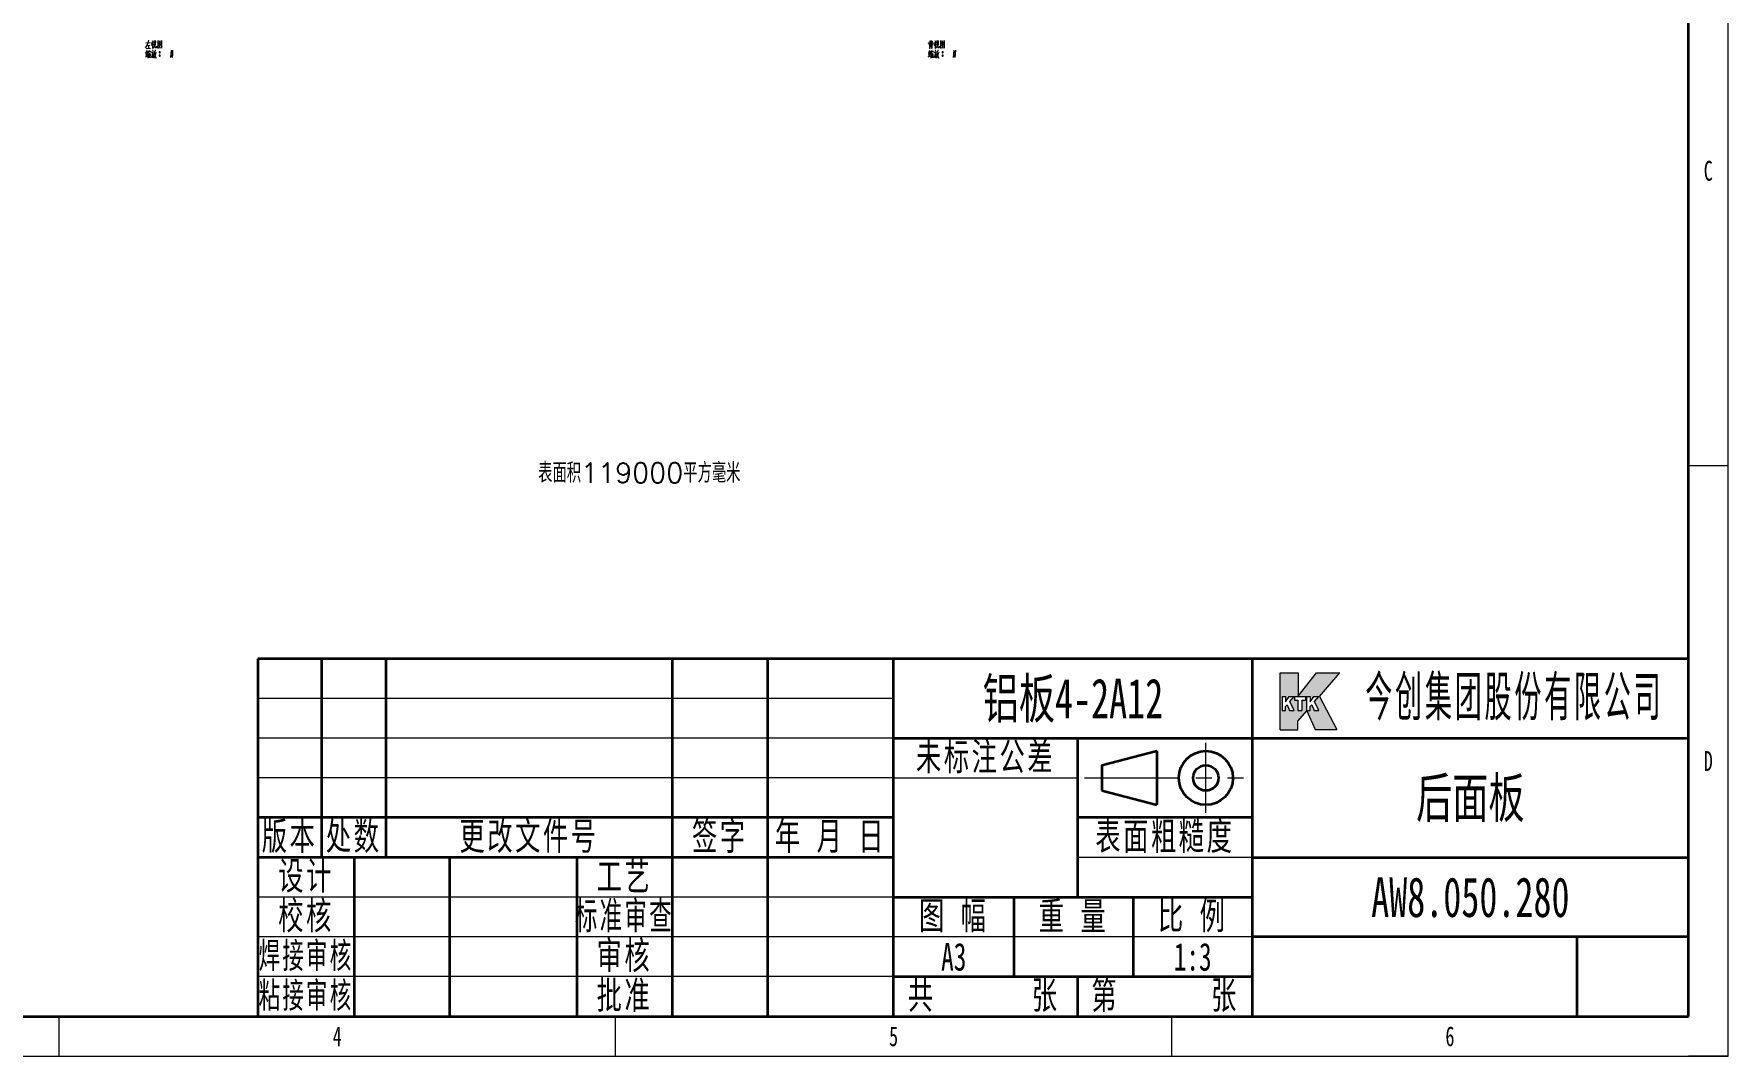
# Model space of a CAD drawing. Header units: millimetres. Extents: x -631 to 3210, y -446 to 2288.
# Drawn here: x 2570 to 3210, y 476 to 861 of the extents above; entities that cross this region are included whole.
import ezdxf
from ezdxf.enums import TextEntityAlignment as Align

# ---------------------------------------------------------------- set-up
doc = ezdxf.new("R2010")
doc.units = ezdxf.units.MM
doc.linetypes.add('点画线', pattern=[18, 12, -2, 2, -2])
doc.layers.get('0').update_dxf_attribs({"lineweight": 18})
for name, color, linetype, lineweight in [('中心线层', 1, '点画线', 18), ('尺寸线层', 3, 'Continuous', 18), ('文本层', 3, 'Continuous', 18), ('粗实线层', 7, 'Continuous', 35), ('细实线层', 7, 'Continuous', 18), ('细线0层', 255, 'Continuous', 18)]:
    doc.layers.add(name, color=color, linetype=linetype, lineweight=lineweight)
doc.styles.add('_CAXA_TXTSTYLE_OVERRID_1', font='', dxfattribs={"width": 0.667, "height": 3.5})
doc.styles.get("Standard").update_dxf_attribs({"font": 'txt.shx', "bigfont": 'gbcbig.shx'})
doc.styles.add('标准', font='', dxfattribs={"width": 0.667})
doc.styles.get('_CAXA_TXTSTYLE_OVERRID_1').set_extended_font_data('仿宋')
doc.styles.get('标准').set_extended_font_data('宋体')

# ---------------------------------------------------------------- blocks, each defined once
blk = doc.blocks.new('*X2')
at = {"layer": '粗实线层'}
for p, q in [((205, -143.5), (205, 143.5)), ((-185, -143.5), (205, -143.5))]:
    blk.add_line(p, q, dxfattribs=at)
at = {"layer": '细实线层'}
for p, q in [((210, -148.5), (210, 148.5)), ((210, -74.25), (205, -74.25)), ((0, -148.5), (0, -143.5)), ((70, -148.5), (70, -143.5)), ((140, -148.5), (140, -143.5)), ((210, -148.5), (210, -143.5)), ((-210, -148.5), (210, -148.5)), ((210, -148.5), (205, -148.5))]:
    blk.add_line(p, q, dxfattribs=at)
at = {"layer": '尺寸线层', "style": '标准'}
for tag, height, width, p in [('T1', 2.5, 0.667, (-175, 146)), ('T2', 2.5, 0.667, (-105, 146)), ('T3', 2.5, 0.667, (-35, 146)), ('T4', 2.5, 0.667, (35, 146)), ('T5', 2.5, 0.667, (105, 146)), ('T6', 2.5, 0.667, (175, 146)), ('R1', 2.5, 0.667, (207.5, 111.38)), ('SQE', 3.5, 0.667, (-188.18, 80.99)), ('试制车间', 3.5, 0.28375, (-188.18, 73.99)), ('涂装车间（装配）', 3.5, 0.147264, (-188.18, 66.99)), ('涂装车间（涂装）', 3.5, 0.147264, (-188.18, 59.99)), ('国际内装车间', 3.5, 0.189302, (-188.18, 52.99)), ('地铁复合车间', 3.5, 0.186278, (-188.18, 46.02)), ('屏蔽门车间', 3.5, 0.225254, (-188.18, 39.14)), ('R2', 2.5, 0.667, (207.5, 37.12)), ('电器车间', 3.5, 0.292284, (-188.18, 32.21)), ('玻璃钢车间', 3.5, 0.225603, (-188.18, 25.29)), ('城轨内装车间', 3.5, 0.186278, (-188.18, 18.29)), ('不锈钢箱体车间', 3.5, 0.15932, (-188.18, 11.29)), ('门系统总装车间', 3.5, 0.161527, (-188.18, 4.29)), ('座椅厨房车间', 3.5, 0.186516, (-188.18, -2.71)), ('碳钢车间', 3.5, 0.28375, (-188.18, -9.71)), ('铝不锈钢车间', 3.5, 0.186397, (-188.18, -16.71)), ('风挡车间', 3.5, 0.284026, (-188.18, -23.71)), ('风道车间', 3.5, 0.284026, (-188.18, -30.71)), ('动车内装车间', 3.5, 0.186397, (-188.18, -37.71)), ('R3', 2.5, 0.667, (207.5, -37.12)), ('采购部', 3.5, 0.378308, (-188.18, -44.71)), ('检修服务部', 3.5, 0.223014, (-188.18, -51.71)), ('品管部', 3.5, 0.389426, (-188.18, -58.71)), ('生产保障部', 3.5, 0.223356, (-188.18, -65.71)), ('工业化部', 3.5, 0.281557, (-188.18, -72.71)), ('研发部', 3.5, 0.3788, (-188.18, -79.71)), ('旧底图总号', 3, 0.667, (-197.5, -100.5)), ('R4', 2.5, 0.667, (207.5, -111.38)), ('底图总号', 3, 0.667, (-197.5, -113.5)), ('签字', 3, 0.667, (-197.5, -126.5)), ('日期', 3, 0.667, (-197.5, -139.5)), ('B1', 2.5, 0.667, (-175, -146)), ('B2', 2.5, 0.667, (-105, -146)), ('B3', 2.5, 0.667, (-35, -146)), ('B4', 2.5, 0.667, (35, -146)), ('B5', 2.5, 0.667, (105, -146)), ('B6', 2.5, 0.667, (175, -146))]:
    blk.add_attdef(tag, text='', height=height, dxfattribs=dict(at, width=width)).set_placement(p, align=Align.MIDDLE_CENTER)
at = {"layer": '尺寸线层', "style": '标准', "width": 0.667}
blk.add_attdef('图号', text='', height=5.33, rotation=180, dxfattribs=at).set_placement((-160, 138.5), align=Align.MIDDLE_CENTER)
blk = doc.blocks.new('*X3')
at = {"layer": '粗实线层'}
h = blk.add_hatch(color=150, dxfattribs=at)
h.paths.add_polyline_path([(-51.35, 36.06), (-51.35, 40.67), (-51.35, 43.23), (-49.09, 43.23), (-49.09, 40.29), (-46.81, 43.23), (-43.85, 43.23), (-46.43, 40.25), (-44.22, 36.08), (-46.97, 36.08), (-48.02, 38.42), (-49.13, 37.14), (-49.13, 36.06)], flags=0)
h.paths.add_polyline_path([(-50.68, 39.59), (-50.67, 39.61), (-50.23, 40.23), (-49.58, 40.23), (-50.13, 39.6), (-49.61, 38.49), (-50.17, 38.49), (-50.49, 39.18), (-50.68, 38.97), (-50.68, 38.49), (-51.13, 38.49), (-51.13, 39.61), (-51.13, 40.23), (-50.68, 40.23), (-50.68, 39.61)], flags=0)
h.paths.add_polyline_path([(-49.12, 38.49), (-49.12, 39.61), (-49.12, 39.76), (-49.55, 39.76), (-49.55, 40.23), (-48.19, 40.23), (-48.19, 39.76), (-48.65, 39.76), (-48.65, 38.49)], flags=0)
h.paths.add_polyline_path([(-48.03, 38.49), (-48.03, 39.53), (-48.03, 40.23), (-47.58, 40.23), (-47.58, 39.59), (-47.13, 40.23), (-46.48, 40.23), (-47.03, 39.6), (-46.51, 38.49), (-47.07, 38.49), (-47.39, 39.18), (-47.58, 38.97), (-47.58, 38.49)], flags=0)
at = {"layer": '中心线层'}
for p, q in [((-60.71, 25.6), (-60.71, 34.4)), ((-75.97, 30), (-55.97, 30))]:
    blk.add_line(p, q, dxfattribs=at)
at = {"layer": '尺寸线层'}
for p, q in [((-100, 40), (-180, 40)), ((-100, 35), (-180, 35)), ((-100, 30), (-180, 30)), ((-100, 15), (-180, 15)), ((-54.87, 10), (-180, 10)), ((-100, 5), (-180, 5))]:
    blk.add_line(p, q, dxfattribs=at)
at = {"layer": '文本层', "color": 150}
for p, q in [((-51.35, 36.06), (-51.35, 43.23)), ((-51.35, 43.23), (-49.09, 43.23)), ((-49.09, 43.23), (-49.09, 40.29)), ((-49.09, 40.29), (-46.81, 43.23)), ((-46.81, 43.23), (-43.85, 43.23)), ((-46.43, 40.25), (-43.85, 43.23)), ((-51.13, 40.23), (-51.13, 38.49)), ((-51.13, 40.23), (-50.68, 40.23)), ((-51.13, 38.49), (-50.68, 38.49)), ((-50.68, 40.23), (-50.68, 39.59)), ((-50.68, 39.59), (-50.23, 40.23)), ((-50.68, 38.97), (-50.49, 39.18)), ((-50.68, 38.49), (-50.68, 38.97)), ((-50.49, 39.18), (-50.17, 38.49)), ((-50.23, 40.23), (-49.58, 40.23)), ((-50.17, 38.49), (-49.61, 38.49)), ((-50.13, 39.6), (-49.58, 40.23)), ((-49.61, 38.49), (-50.13, 39.6)), ((-49.55, 40.23), (-48.19, 40.23)), ((-49.55, 40.23), (-49.55, 39.76)), ((-49.55, 39.76), (-49.12, 39.76)), ((-49.13, 37.14), (-48.02, 38.42)), ((-49.12, 39.76), (-49.12, 38.49)), ((-49.12, 38.49), (-48.65, 38.49)), ((-48.65, 39.76), (-48.19, 39.76)), ((-48.65, 39.76), (-48.65, 38.49)), ((-48.19, 40.23), (-48.19, 39.76)), ((-48.03, 40.23), (-48.03, 38.49)), ((-48.03, 40.23), (-47.58, 40.23)), ((-48.03, 38.49), (-47.58, 38.49)), ((-48.02, 38.42), (-46.97, 36.08)), ((-47.58, 40.23), (-47.58, 39.59)), ((-47.58, 39.59), (-47.13, 40.23)), ((-47.58, 38.97), (-47.39, 39.18)), ((-47.58, 38.49), (-47.58, 38.97)), ((-47.39, 39.18), (-47.07, 38.49)), ((-47.13, 40.23), (-46.48, 40.23)), ((-47.07, 38.49), (-46.51, 38.49)), ((-47.03, 39.6), (-46.48, 40.23)), ((-46.51, 38.49), (-47.03, 39.6)), ((-46.43, 40.25), (-44.22, 36.08)), ((-49.13, 36.06), (-49.13, 37.14)), ((-51.35, 36.06), (-49.13, 36.06)), ((-46.97, 36.08), (-44.22, 36.08))]:
    blk.add_line(p, q, dxfattribs=at)
at = {"layer": '文本层'}
blk.add_line((-49.13, 36.06), (-49.13, 36.06), dxfattribs=at)
at = {"layer": '粗实线层'}
for p, q in [((-180, 45), (-180, 0)), ((0, 45), (-180, 45)), ((-172, 45), (-172, 20)), ((-163.87, 45), (-163.87, 20)), ((-127.87, 45), (-127.87, 0)), ((-115.87, 45), (-115.87, 0)), ((-100, 0), (-100, 45)), ((-54.87, 45), (-54.87, 0)), ((0, 0), (0, 45)), ((-100, 35), (0, 35)), ((-76.87, 35), (-76.87, 15)), ((-73.79, 31.6), (-66.89, 33.4)), ((-66.89, 33.4), (-66.89, 26.6)), ((-73.79, 31.6), (-73.79, 28.4)), ((-73.79, 28.4), (-66.89, 26.6)), ((-100, 25), (-180, 25)), ((-54.87, 25), (-76.87, 25)), ((-100, 20), (-180, 20)), ((-167.87, 20), (-167.87, 0)), ((-155.87, 20), (-155.87, 0)), ((-139.87, 20), (-139.87, 0)), ((-54.87, 20), (0, 20)), ((-100, 15), (-54.87, 15)), ((-84.87, 15), (-84.87, 5)), ((-69.87, 15), (-69.87, 5)), ((0, 10), (-54.87, 10)), ((-14.04, 10), (-14.04, 0)), ((-100, 5), (-54.87, 5)), ((-76.87, 5), (-76.87, 0)), ((-180, 0), (0, 0))]:
    blk.add_line(p, q, dxfattribs=at)
for radius in [3.4, 1.6]:
    blk.add_circle((-60.71, 30), radius, dxfattribs=at)
at = {"layer": '细线0层'}
for p, q in [((-100, 30), (-76.87, 30)), ((-54.87, 20), (-76.87, 20))]:
    blk.add_line(p, q, dxfattribs=at)
at = {"layer": '尺寸线层', "attachment_point": 5}
for s, insert, char_height, width, style in [('\\T1.1;{\\W0.5;\\C150;今创集团股份有限公司}', (-21.9, 40), 5, 42.792, '_CAXA_TXTSTYLE_OVERRID_1'), ('\\T1.1;\\H0.929172x;\\W0.610078;焊接审核', (-173.93, 7.5), 3.5, 18.4107, '标准')]:
    blk.add_mtext(s, dxfattribs=dict(at, insert=insert, char_height=char_height, width=width, style=style))
at = {"layer": '尺寸线层', "char_height": 3.5, "attachment_point": 5, "style": '标准'}
for s, insert, width, line_spacing_factor in [('\\T1.1;\\W0.667;未标注公差', (-88.43, 32.5), 38.5655, 0.921667), ('\\T1.1;\\W0.667;版本', (-176, 22.5), 13.336, 0.921667), ('\\T1.1;\\W0.667;更改文件号', (-145.87, 22.5), 60.012, 0.917778), ('\\T1.1;\\W0.667;签字', (-121.87, 22.5), 20.004, 0.921667), ('\\T1.1;\\W0.667;年 月 日', (-107.93, 22.5), 26.4475, 0.921667), ('\\T1.1;\\W0.667;表面粗糙度', (-65.87, 22.5), 36.674, 0.921667), ('\\T1.1;\\W0.667;设计', (-173.93, 17.5), 20.2285, 0.886667), ('\\T1.1;\\W0.667;工艺', (-133.87, 17.5), 20.004, 0.847778), ('\\T1.1;\\W0.667;图 幅', (-92.43, 12.5), 25.2295, 0.917778), ('\\T1.1;\\W0.667;比 例', (-62.37, 12.5), 25.005, 0.902222), ('\\T1.1;\\W0.667;重 量', (-77.37, 12.5), 25.005, 0.875), ('\\T1.1;\\W0.667;审核', (-133.87, 7.5), 20.004, 0.925556), ('\\T1.1;\\W0.667;共', (-96.46, 2.5), 11.8108, 0.902222), ('\\T1.1;\\W0.667;张', (-80.87, 2.5), 13.336, 0.894444), ('\\T1.1;\\W0.667;第', (-73.37, 2.5), 11.669, 0.913889), ('\\T1.1;\\W0.667;张', (-58.31, 2.5), 11.4846, 0.894444)]:
    blk.add_mtext(s, dxfattribs=dict(at, insert=insert, width=width, line_spacing_factor=line_spacing_factor))
at = {"layer": '尺寸线层', "linetype": 'Continuous', "char_height": 3.5, "attachment_point": 5, "style": '标准'}
for s, insert, width, line_spacing_factor in [('\\T1.1;\\W0.667;处数', (-167.93, 22.5), 13.5605, 0.917778), ('\\T1.1;\\W0.667;校核', (-173.93, 12.5), 20.2285, 0.925556), ('\\T1.1;\\W0.594321;标准审查', (-133.87, 12.5), 19.1319, 0.917778), ('\\T1.1;\\W0.667;批准', (-133.87, 2.5), 20.004, 0.91)]:
    blk.add_mtext(s, dxfattribs=dict(at, insert=insert, width=width, line_spacing_factor=line_spacing_factor))
at = {"layer": '尺寸线层', "linetype": 'Continuous', "insert": (-173.93, 2.5), "char_height": 3.5, "width": 18.4107, "attachment_point": 5, "style": '标准'}
blk.add_mtext('\\T1.1;\\H0.929172x;\\W0.610078;粘接审核', dxfattribs=at)
at = {"layer": '尺寸线层', "style": '标准'}
for tag, height, width, p in [('KTK版本4', 3.34, 0.37182, (-176, 42.5)), ('处数4', 3.36, 0.62988, (-167.93, 42.5)), ('更改文件号4', 3.36, 0.667, (-145.87, 42.5)), ('签字4', 3.34, 0.667, (-121.87, 42.5)), ('年月日4', 3.34, 0.667, (-107.93, 42.5)), ('材料', 5, 0.667, (-77.43, 40)), ('KTK版本3', 3.34, 0.374264, (-176, 37.5)), ('处数3', 3.36, 0.636828, (-167.93, 37.5)), ('更改文件号3', 3.36, 0.667, (-145.87, 37.5)), ('签字3', 3.34, 0.667, (-121.87, 37.5)), ('年月日3', 3.34, 0.667, (-107.93, 37.5)), ('KTK版本2', 3.34, 0.374264, (-176, 32.5)), ('处数2', 3.36, 0.636828, (-167.93, 32.5)), ('更改文件号2', 3.36, 0.667, (-145.87, 32.5)), ('签字2', 3.34, 0.667, (-121.87, 32.5)), ('年月日2', 3.34, 0.667, (-107.93, 32.5)), ('名称', 5, 0.667, (-27.43, 27.5)), ('KTK版本', 3.34, 0.429424, (-176, 27.5)), ('处数1', 3.36, 0.647024, (-167.93, 27.5)), ('更改文件号1', 3.36, 0.667, (-145.87, 27.5)), ('签字1', 3.34, 0.667, (-121.87, 27.5)), ('年月日1', 3.34, 0.667, (-107.93, 27.5)), ('设计', 3.47, 0.667, (-161.87, 17.5)), ('设计日期', 3.5, 0.667, (-147.87, 17.5)), ('工艺', 3.5, 0.667, (-121.87, 17.5)), ('工艺日期', 3.41, 0.667, (-107.93, 17.5)), ('图号', 5, 0.667, (-27.43, 15)), ('校核', 3.5, 0.667, (-161.87, 12.5)), ('校核日期', 3.33, 0.667, (-147.87, 12.5)), ('标准审核', 3.33, 0.594979, (-121.87, 12.5)), ('标准审核日期', 3.33, 0.525265, (-107.93, 12.5)), ('焊接审核', 3.25, 0.602894, (-161.87, 7.5)), ('焊接审核日期', 3.25, 0.538358, (-147.87, 7.5)), ('审核', 3.33, 0.667, (-121.87, 7.5)), ('审核日期', 3.33, 0.667, (-107.93, 7.5)), ('图幅', 3.36, 0.667, (-92.43, 7.5)), ('重量', 3.5, 0.667, (-77.37, 7.5)), ('比例', 3.41, 0.667, (-62.37, 7.5)), ('原图号', 5, 0.667, (-34.45, 5.12)), ('客户版本', 5, 0.462605, (-7.02, 5)), ('粘接审核', 3.25, 0.602894, (-161.87, 2.5)), ('粘接审核日期', 3.25, 0.538358, (-147.87, 2.5)), ('批准', 3.38, 0.667, (-121.87, 2.5)), ('批准日期', 3.37, 0.667, (-107.93, 2.5)), ('共几张', 3.38, 0.512128, (-88.89, 2.5)), ('第几张', 3.36, 0.521411, (-65.81, 2.5))]:
    blk.add_attdef(tag, text='', height=height, dxfattribs=dict(at, width=width)).set_placement(p, align=Align.MIDDLE_CENTER)

msp = doc.modelspace()

# ---------------------------------------------------------------- linework, layer by layer
at = {"color": 7, "lineweight": 13}
for points in [[(2612.743, 857.874), (2614.562, 858.014)], [(2613.548, 857.944), (2613.092, 856.894)], [(2613.233, 856.964), (2614.318, 857.069)], [(2613.758, 858.889), (2613.548, 857.944)], [(2613.758, 856.999), (2613.723, 855.809)], [(2615.437, 858.119), (2615.263, 857.629), (2614.772, 856.894)], [(2614.808, 857.909), (2615.368, 857.979)], [(2615.088, 858.784), (2615.368, 858.364)], [(2615.263, 857.629), (2615.263, 855.844)], [(2615.263, 857.454), (2615.578, 857.139)], [(2615.858, 858.749), (2615.858, 857.069)], [(2616.522, 858.574), (2615.858, 858.504)], [(2616.068, 857.104), (2615.893, 856.474)], [(2616.173, 858.154), (2616.068, 857.104)], [(2616.207, 856.124), (2616.207, 857.209)], [(2616.453, 856.999), (2616.522, 858.679)], [(2617.292, 858.784), (2617.292, 857.314), (2617.292, 855.809)], [(2617.292, 858.749), (2617.292, 857.349), (2617.292, 855.949)], [(2618.763, 858.609), (2617.292, 858.469)], [(2617.363, 856.859), (2617.853, 857.279)], [(2618.062, 858.329), (2617.503, 857.524)], [(2617.818, 857.769), (2618.518, 857.034)], [(2617.853, 857.979), (2618.308, 858.049)], [(2617.853, 857.279), (2618.062, 857.559)], [(2617.923, 857.069), (2618.167, 856.789)], [(2618.062, 857.559), (2618.413, 858.189)], [(2618.518, 857.034), (2618.693, 857.069)], [(2618.728, 855.984), (2618.728, 857.349), (2618.763, 858.749)], [(2908.021, 857.524), (2908.756, 857.804)], [(2908.231, 858.189), (2908.756, 858.329)], [(2908.581, 857.349), (2908.581, 855.704)], [(2908.581, 857.174), (2909.421, 857.244)], [(2908.756, 858.784), (2908.756, 857.454)], [(2909.141, 858.784), (2909.141, 857.699)], [(2909.701, 858.504), (2909.141, 857.979)], [(2909.141, 857.699), (2909.246, 857.559)], [(2909.246, 857.559), (2909.946, 857.594)], [(2909.421, 857.314), (2909.421, 855.739)], [(2909.946, 857.594), (2909.911, 858.084)], [(2910.891, 858.119), (2910.716, 857.629), (2910.226, 856.894)], [(2910.261, 857.909), (2910.821, 857.979)], [(2910.541, 858.784), (2910.821, 858.364)], [(2910.716, 857.629), (2910.716, 855.844)], [(2910.716, 857.454), (2911.031, 857.139)], [(2911.311, 858.749), (2911.311, 857.069)], [(2911.976, 858.574), (2911.311, 858.504)], [(2911.521, 857.104), (2911.346, 856.474)], [(2911.626, 858.154), (2911.521, 857.104)], [(2911.661, 856.124), (2911.661, 857.209)], [(2911.906, 856.999), (2911.976, 858.679)], [(2912.746, 858.784), (2912.746, 857.314), (2912.746, 855.809)], [(2912.746, 858.749), (2912.746, 857.349), (2912.746, 855.949)], [(2914.216, 858.609), (2912.746, 858.469)], [(2912.816, 856.859), (2913.306, 857.279)], [(2913.516, 858.329), (2912.956, 857.524)], [(2913.271, 857.769), (2913.971, 857.034)], [(2913.306, 857.979), (2913.761, 858.049)], [(2913.306, 857.279), (2913.516, 857.559)], [(2913.376, 857.069), (2913.621, 856.789)], [(2913.516, 857.559), (2913.866, 858.189)], [(2913.971, 857.034), (2914.146, 857.069)], [(2914.181, 855.984), (2914.181, 857.349), (2914.216, 858.749)], [(2613.092, 856.894), (2612.532, 856.019)], [(2612.603, 852.589), (2613.302, 852.974)], [(2613.058, 854.024), (2612.638, 853.884)], [(2613.128, 855.039), (2612.673, 853.954)], [(2612.707, 853.254), (2613.233, 853.429)], [(2613.197, 854.269), (2612.743, 853.254)], [(2612.848, 855.774), (2614.562, 855.879)], [(2613.513, 853.744), (2613.197, 853.254)], [(2613.443, 854.724), (2613.338, 854.164)], [(2613.443, 854.584), (2614.493, 854.724)], [(2613.687, 854.304), (2613.513, 853.744)], [(2613.548, 853.814), (2613.548, 852.099)], [(2613.758, 854.024), (2614.457, 854.129)], [(2613.828, 855.214), (2614.003, 854.829)], [(2613.828, 853.604), (2613.863, 852.204)], [(2613.828, 853.499), (2614.353, 853.569)], [(2613.863, 852.939), (2614.248, 853.009)], [(2614.318, 852.449), (2613.897, 852.379)], [(2614.072, 854.059), (2614.003, 853.499)], [(2614.388, 853.674), (2614.318, 852.274)], [(2614.528, 854.829), (2614.388, 854.374)], [(2615.298, 854.444), (2615.193, 853.534), (2615.088, 853.114), (2614.772, 852.239)], [(2614.808, 854.374), (2615.858, 854.514)], [(2615.613, 853.954), (2615.508, 853.114), (2615.368, 852.274), (2615.157, 852.554)], [(2615.228, 853.779), (2615.613, 853.849)], [(2615.298, 855.284), (2615.403, 854.724)], [(2615.368, 855.844), (2615.647, 856.124)], [(2615.998, 852.694), (2615.613, 852.169)], [(2615.647, 856.124), (2615.893, 856.474)], [(2615.998, 853.954), (2615.822, 853.394)], [(2615.927, 853.709), (2616.488, 852.274)], [(2616.138, 854.584), (2615.998, 853.954)], [(2616.278, 853.324), (2615.998, 852.694)], [(2616.068, 854.199), (2616.768, 854.339)], [(2616.207, 855.319), (2616.138, 854.584)], [(2616.348, 856.019), (2616.207, 856.124)], [(2616.488, 854.269), (2616.278, 853.324)], [(2616.768, 856.019), (2616.348, 856.019)], [(2616.488, 852.274), (2616.802, 852.274)], [(2616.768, 856.649), (2616.768, 856.019)], [(2617.292, 856.054), (2618.657, 856.159)], [(2617.818, 856.684), (2618.167, 856.299)], [(2617.818, 854.409), (2618.203, 854.409)], [(2617.818, 853.149), (2618.203, 853.149)], [(2617.853, 854.514), (2618.167, 854.514)], [(2617.853, 854.269), (2618.167, 854.269)], [(2617.853, 853.254), (2618.167, 853.254)], [(2617.853, 853.009), (2618.167, 853.009)], [(2618.728, 855.879), (2618.728, 855.984), (2618.657, 856.159)], [(2622.263, 855.144), (2622.157, 853.744), (2622.052, 852.344)], [(2622.263, 854.409), (2622.647, 854.409)], [(2622.263, 853.149), (2622.647, 853.149)], [(2622.298, 854.514), (2622.613, 854.514)], [(2622.298, 854.269), (2622.613, 854.269)], [(2622.298, 853.254), (2622.613, 853.254)], [(2622.298, 853.009), (2622.613, 853.009)], [(2622.858, 855.144), (2622.753, 853.744), (2622.647, 852.344)], [(2908.056, 852.589), (2908.756, 852.974)], [(2908.511, 854.024), (2908.091, 853.884)], [(2908.581, 855.039), (2908.126, 853.954)], [(2908.161, 853.254), (2908.686, 853.429)], [(2908.651, 854.269), (2908.196, 853.254)], [(2908.581, 856.754), (2909.246, 856.824)], [(2908.581, 856.439), (2909.246, 856.509)], [(2908.966, 853.744), (2908.651, 853.254)], [(2908.896, 854.724), (2908.791, 854.164)], [(2908.896, 854.584), (2909.946, 854.724)], [(2909.141, 854.304), (2908.966, 853.744)], [(2909.001, 853.814), (2909.001, 852.099)], [(2909.421, 855.739), (2909.141, 855.984)], [(2909.211, 854.024), (2909.911, 854.129)], [(2909.281, 855.214), (2909.456, 854.829)], [(2909.281, 853.604), (2909.316, 852.204)], [(2909.281, 853.499), (2909.806, 853.569)], [(2909.316, 852.939), (2909.701, 853.009)], [(2909.771, 852.449), (2909.351, 852.379)], [(2909.526, 854.059), (2909.456, 853.499)], [(2909.841, 853.674), (2909.771, 852.274)], [(2909.981, 854.829), (2909.841, 854.374)], [(2910.751, 854.444), (2910.646, 853.534), (2910.541, 853.114), (2910.226, 852.239)], [(2910.261, 854.374), (2911.311, 854.514)], [(2911.066, 853.954), (2910.961, 853.114), (2910.821, 852.274), (2910.611, 852.554)], [(2910.681, 853.779), (2911.066, 853.849)], [(2910.751, 855.284), (2910.856, 854.724)], [(2910.821, 855.844), (2911.101, 856.124)], [(2911.451, 852.694), (2911.066, 852.169)], [(2911.101, 856.124), (2911.346, 856.474)], [(2911.451, 853.954), (2911.276, 853.394)], [(2911.381, 853.709), (2911.941, 852.274)], [(2911.591, 854.584), (2911.451, 853.954)], [(2911.731, 853.324), (2911.451, 852.694)], [(2911.521, 854.199), (2912.221, 854.339)], [(2911.661, 855.319), (2911.591, 854.584)], [(2911.801, 856.019), (2911.661, 856.124)], [(2911.941, 854.269), (2911.731, 853.324)], [(2912.221, 856.019), (2911.801, 856.019)], [(2911.941, 852.274), (2912.256, 852.274)], [(2912.221, 856.649), (2912.221, 856.019)], [(2912.746, 856.054), (2914.111, 856.159)], [(2913.271, 856.684), (2913.621, 856.299)], [(2913.271, 854.409), (2913.656, 854.409)], [(2913.271, 853.149), (2913.656, 853.149)], [(2913.306, 854.514), (2913.621, 854.514)], [(2913.306, 854.269), (2913.621, 854.269)], [(2913.306, 853.254), (2913.621, 853.254)], [(2913.306, 853.009), (2913.621, 853.009)], [(2914.181, 855.879), (2914.181, 855.984), (2914.111, 856.159)], [(2917.716, 855.144), (2917.611, 853.744), (2917.506, 852.344)], [(2917.716, 854.409), (2918.101, 854.409)], [(2917.716, 853.149), (2918.101, 853.149)], [(2917.751, 854.514), (2918.066, 854.514)], [(2917.751, 854.269), (2918.066, 854.269)], [(2917.751, 853.254), (2918.066, 853.254)], [(2917.751, 853.009), (2918.066, 853.009)], [(2918.311, 855.144), (2918.206, 853.744), (2918.101, 852.344)]]:
    msp.add_lwpolyline(points, dxfattribs=at)
for points in [[(2617.923, 854.199), (2618.098, 854.199), (2618.203, 854.304), (2618.203, 854.479), (2618.098, 854.584), (2617.923, 854.584), (2617.818, 854.479), (2617.818, 854.304)], [(2617.923, 852.939), (2618.098, 852.939), (2618.203, 853.044), (2618.203, 853.219), (2618.098, 853.324), (2617.923, 853.324), (2617.818, 853.219), (2617.818, 853.044)], [(2622.368, 854.199), (2622.542, 854.199), (2622.647, 854.304), (2622.647, 854.479), (2622.542, 854.584), (2622.368, 854.584), (2622.263, 854.479), (2622.263, 854.304)], [(2622.368, 852.939), (2622.542, 852.939), (2622.647, 853.044), (2622.647, 853.219), (2622.542, 853.324), (2622.368, 853.324), (2622.263, 853.219), (2622.263, 853.044)], [(2913.376, 854.199), (2913.551, 854.199), (2913.656, 854.304), (2913.656, 854.479), (2913.551, 854.584), (2913.376, 854.584), (2913.271, 854.479), (2913.271, 854.304)], [(2913.376, 852.939), (2913.551, 852.939), (2913.656, 853.044), (2913.656, 853.219), (2913.551, 853.324), (2913.376, 853.324), (2913.271, 853.219), (2913.271, 853.044)], [(2917.821, 854.199), (2917.996, 854.199), (2918.101, 854.304), (2918.101, 854.479), (2917.996, 854.584), (2917.821, 854.584), (2917.716, 854.479), (2917.716, 854.304)], [(2917.821, 852.939), (2917.996, 852.939), (2918.101, 853.044), (2918.101, 853.219), (2917.996, 853.324), (2917.821, 853.324), (2917.716, 853.219), (2917.716, 853.044)]]:
    msp.add_lwpolyline(points, close=True, dxfattribs=at)

# ---------------------------------------------------------------- block references
ref = msp.add_blockref('*X2', (2580, 921), dxfattribs=dict(xscale=3, yscale=3, zscale=3))
ref.add_attrib('B4', '4', dxfattribs={"layer": '尺寸线层', "height": 7.5, "style": '标准', "width": 0.667}).set_placement((2685, 483), align=Align.MIDDLE_CENTER)
ref.add_attrib('B5', '5', dxfattribs={"layer": '尺寸线层', "height": 7.5, "style": '标准', "width": 0.667}).set_placement((2895, 483), align=Align.MIDDLE_CENTER)
ref.add_attrib('B6', '6', dxfattribs={"layer": '尺寸线层', "height": 7.5, "style": '标准', "width": 0.667}).set_placement((3105, 483), align=Align.MIDDLE_CENTER)
ref.add_attrib('R3', 'C', dxfattribs={"layer": '尺寸线层', "height": 7.5, "style": '标准', "width": 0.667}).set_placement((3202.5, 809.625), align=Align.MIDDLE_CENTER)
ref.add_attrib('R4', 'D', dxfattribs={"layer": '尺寸线层', "height": 7.5, "style": '标准', "width": 0.667}).set_placement((3202.5, 586.875), align=Align.MIDDLE_CENTER)
at = {"layer": '粗实线层'}
ref = msp.add_blockref('*X3', (3195, 490.5), dxfattribs=dict(at, xscale=3, yscale=3, zscale=3))
ref.add_attrib('名称', '后面板', dxfattribs={"layer": '尺寸线层', "height": 15, "style": '标准', "width": 0.667}).set_placement((3112.702, 573), align=Align.MIDDLE_CENTER)
ref.add_attrib('图号', 'AW8.050.280', dxfattribs={"layer": '尺寸线层', "height": 15, "style": '标准', "width": 0.667}).set_placement((3112.702, 535.5), align=Align.MIDDLE_CENTER)
ref.add_attrib('材料', '铝板4-2A12', dxfattribs={"layer": '尺寸线层', "height": 15, "style": '标准', "width": 0.667}).set_placement((2962.702, 610.5), align=Align.MIDDLE_CENTER)
ref.add_attrib('比例', '1:3', dxfattribs={"layer": '尺寸线层', "height": 10.5, "style": '标准', "width": 0.667}).set_placement((3007.904, 513), align=Align.MIDDLE_CENTER)
ref.add_attrib('图幅', 'A3', dxfattribs={"layer": '尺寸线层', "height": 10.5, "style": '标准', "width": 0.667}).set_placement((2917.702, 513), align=Align.MIDDLE_CENTER)

# ---------------------------------------------------------------- texts
at = {"layer": '尺寸线层', "insert": (2760.827, 699.388), "char_height": 7.5, "width": 173.20604, "attachment_point": 1}
msp.add_mtext('表面积119000平方毫米', dxfattribs=at)

doc.saveas('drawing.dxf')
